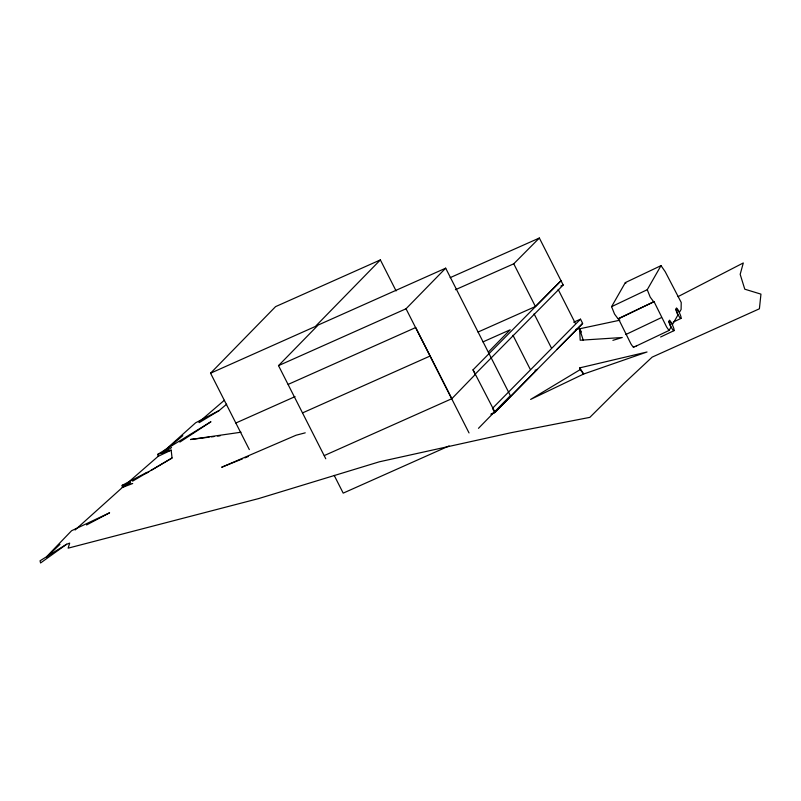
<?xml version="1.0" encoding="UTF-8"?>
<svg xmlns="http://www.w3.org/2000/svg" width="801" height="801" viewBox="0 0 801 801"><rect width="100%" height="100%" fill="white"/><g stroke="black" fill="none" stroke-linecap="round" stroke-linejoin="round"><path stroke-width="1.2" d="M654.047 301.667L618.182 318.958L614.547 314.072L611.584 306.663L625.341 282.593L661.005 265.642L665.2 271.679L681.22 302.478L681.11 309.446L679.538 312.18L676.515 307.944L675.674 309.416L677.886 315.073L672.55 324.415L669.526 320.18L668.685 321.652L670.898 327.299L669.125 330.402L633.461 347.354L633.06 346.883A15.149 2.924 64.6 0 1 630.918 343.869L618.372 318.618L654.047 301.667L666.592 326.918A15.149 2.924 64.6 0 0 668.735 329.932L669.125 330.402M611.584 306.663L647.248 289.712L661.005 265.642M633.461 347.354L634.012 346.382M46.598 556.705L71.559 530.743L109.597 512.79L86.568 524.965M249.321 449.591L210.563 373.196L275.574 306.633L380.365 259.914L396.095 290.913M380.365 259.914L315.354 326.478L210.563 373.196M325.767 458.763L278.518 365.626L318.167 325.036L445.686 268.175L510.367 395.674L478.477 428.325M278.518 365.626L406.037 308.775L445.686 268.175M324.315 455.559L451.834 398.698L475.363 374.397M488.43 351.969L510.177 329.792L482.983 341.897M491.293 414.037L495.068 412.355L537.261 369.341L535.008 370.342M450.142 277.657L539.353 238.027L563.183 285.006L475.183 374.137L473.011 369.872L561.02 280.74L535.418 306.513L478.047 332.045M494.678 412.575L582.687 323.444L580.515 319.168L492.515 408.3L494.678 412.575L490.943 414.187M557.085 349.226L582.467 323.534M455.419 289.722L513.751 263.809L539.353 238.027M46.748 557.045L59.965 544.35M75.084 530.002L122.403 487.449L125.467 485.556M161.752 453.096L195.614 422.798L219.094 410.573L226.673 404.185M127.099 483.363L158.087 456.37L171.174 450.152L172.055 457.992L150.928 470.527M198.918 422.107L224.31 400.3M161.892 453.186L182.788 435.674M66.613 544.249L40.581 562.973L40.05 560.8L66.613 544.249L69.677 543.108L68.135 548.154L258.533 498.612L379.344 461.807L511.168 432.69L589.836 417.371L623.548 383.859L652.164 357.116L759.398 308.796L760.95 294.137L744.78 289.191L740.174 274.342L743.308 262.948L678.067 296.62M164.305 452.295L171.564 447.539M179.855 442.102L210.953 421.726L157.847 454.297L158.087 456.37M127.509 484.295L130.573 482.412M132.616 481.151L172.055 457.992M199.229 422.628L219.094 410.573M580.244 369.591L530.612 399.429L583.619 374.037L647.038 351.989L579.804 367.859L580.244 369.591L583.619 374.037L579.804 367.859M146.913 472.33L122.163 485.346L122.403 487.449L125.567 485.566M145.642 473.661L148.816 471.779M625.811 334.528L661.476 317.576M673.18 322.132L680.98 318.418M660.615 337.001L673.991 330.653M288.2 384.38L415.729 327.529L451.834 398.698M235.834 423.018L295.068 396.615M302.648 412.855L430.167 355.994M473.031 369.812L495.068 412.355M449.091 445.917L343.198 493.126L334.197 475.383M560.91 286.017L563.183 285.006M573.676 322.212L580.515 319.168M242.553 458.813L221.667 467.253L296.05 435.233L305.241 432.83M244.876 457.882L248.35 456.47M122.403 487.449L132.696 483.514L122.163 485.346M157.847 454.297L171.174 450.152M612.895 340.345L622.277 337.511L580.194 340.235L579.584 328.8L619.814 320.21M575.889 329.381L579.584 328.8L581.426 331.994M241.021 432.22L190.538 439.509L209.021 437.186M211.484 436.875L213.947 436.565M217.642 436.104L220.105 435.794M653.856 302.007L650.212 297.121L647.248 289.712M625.341 282.593L625.861 283.354M558.167 289.451L575.388 323.394M513.751 263.809L535.418 306.513M534.077 313.822L551.298 347.764M512.96 335.269L530.182 369.211M406.037 308.775L469.036 432.94M579.584 328.8L583.298 340.395M636.555 345.892A5.277 1.021 64.6 0 1 636.314 345.501M676.665 311.359A5.277 1.021 64.6 0 0 680.89 318.448A5.277 1.021 64.6 0 0 678.527 311.178A5.277 1.021 64.6 0 0 676.665 311.359M669.676 323.594A5.277 1.021 64.6 0 0 673.901 330.683A5.277 1.021 64.6 0 0 671.538 323.404A5.277 1.021 64.6 0 0 669.676 323.594"/></g></svg>
